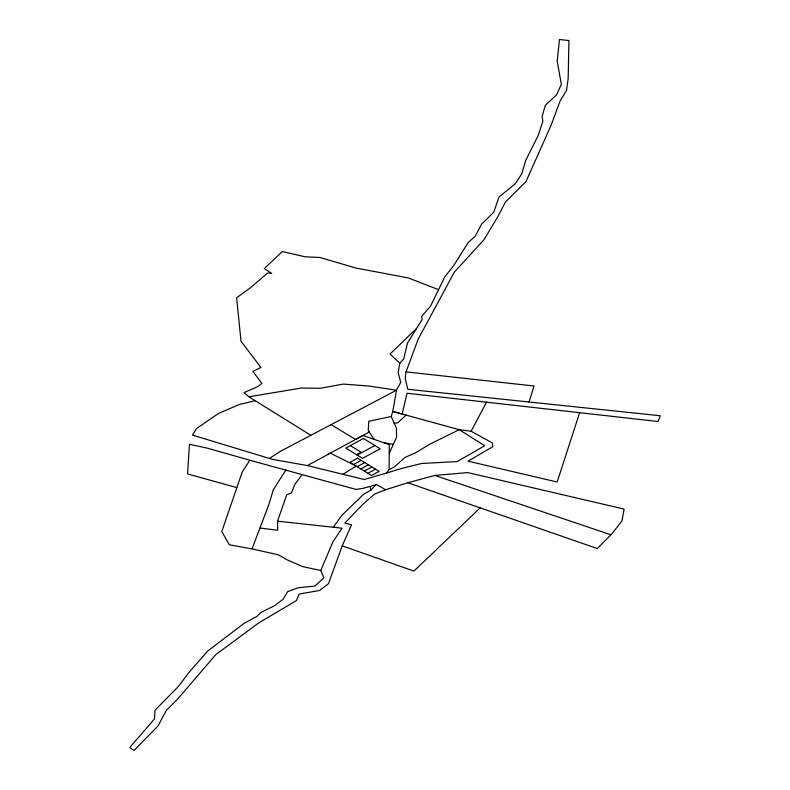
<?xml version="1.0" encoding="UTF-8"?>
<svg xmlns="http://www.w3.org/2000/svg" width="790" height="790" viewBox="0 0 790 790"><rect width="100%" height="100%" fill="white"/><g stroke="black" fill="none" stroke-linecap="round" stroke-linejoin="round"><path stroke-width="1.19" d="M307.359 465.577L364.21 479.5L386.507 473.082L389.105 469.625L389.292 444.651L362.936 435.458L307.359 465.577L272.392 459.355L192.533 435.122L196.424 428.634L218.356 413.555L239.005 404.608L255.2 400.688M406.03 371.863L405.221 378.252L407.788 389.282L660.223 415.747L658.06 421.514L407.028 393.242L402.15 414.019L392.758 411.452L396.541 390.191L400.708 382.39L398.2 372.633L399.829 363.114L403.739 359.006L407.492 343.048L422.038 319.674L421.83 316.207L430.609 306.056L444.839 276.727L453.667 265.697L468.134 242.609L475.225 236.21L481.653 224.074L493.76 212.303L498.944 197.085L515.12 183.912L521.706 173.879L525.686 160.508L538.227 135.396L542.858 121.255L542.147 116.258L545.357 105.317L556.614 94.8L561.344 84.323L557.197 61.067L559.468 39.5L568.928 40.527L568.178 78.467L566.509 90.455L560.071 100.982L551.272 124.84L525.962 181.661L505.432 202.013L497.809 216.727L483.964 239.755L454.388 272.066L418.236 339.029L406.03 371.863L534.05 386.014L529.024 401.982M389.223 453.312L396.58 437.255L396.422 428.141L391.228 416.498L392.758 411.452L459.227 429.691L471.136 431.241L492.259 442.874L492.871 446.627L468.065 461.172L557.177 482.009L579.672 412.538M375.872 484.754L363.558 488.23L356.014 489.435L249.818 460.234L242.204 472.025L221.793 531.591L229.317 544.764L252.05 548.902L278.495 554.856L287.55 560.071L302.817 566.657L320.76 570.469L323.88 577.836L314.874 586.032L298.235 587.79L287.669 591.621L283.067 599.294L274.397 605.802L260.986 612.398L256.878 616.427L243.833 623.537L207.731 651.039L189.412 671.895L178.214 686.629L155.037 710.23L154.445 718.979L129.777 747.508L133.935 750.5L157.862 726.158L166.374 710.368L177.059 699.733L215.798 654.614L258.508 623.063L296.447 600.548L299.104 594.06L319.723 590.436L328.512 583.652L342.198 545.851L351.53 524.837L344.835 523.069L363.41 503.763L374.579 494.115L385.56 489.741L407.838 482.739L434.826 475.452L467.739 472.588L624.11 509.086L621.967 520.956L612.053 533.606L597.289 548.546L407.838 482.739M260.019 528.026L277.636 530.268L277.547 521.163L286.661 494.836L291.362 492.95L294.996 484.161L302.274 474.425M252.05 548.902L268.807 504.652L273.35 489.741L285.931 469.862M320.76 570.469L332.946 541.822L342.05 528.194L277.547 521.163M471.136 431.241L486.67 401.883M333.271 527.266L341.863 515.297L363.627 494.283L370.816 490.156L376.238 484.359L385.56 489.741M416.616 328.383L389.984 354.108L399.829 363.114M480.182 507.871L413.911 571.081L342.198 545.851M406.04 415.096L398.012 422.68L394.082 423.371M269.38 458.447L280.766 451.13L396.541 390.191L368.802 386.024L343.285 384.098L320.197 388.285L301.267 388.048L248.969 396.817L244.031 392.65L258.014 386.478L261.885 383.426L252.899 371.34L260.917 367.478L240.999 341.221L236.644 297.781L250.598 287.59L267.741 272.955L271.671 273.37L264.275 268.59L282.307 251.566L305.345 256.839L320.049 257.5L355.737 268.007L408.292 277.932L438.559 289.683M342.88 474.276L356.181 466.1L330.299 453.124L327.643 454.566M356.488 454.665L361.06 452.186L350.335 445.58M357.199 455.099L374.924 445.511M353.584 464.5L361.208 460.373M357.159 466.702L364.782 462.575M360.734 468.904L368.357 464.777M364.309 471.107L371.932 466.979M367.883 473.309L375.507 469.181M374.282 439.418L369.207 432.061L355.569 439.447L331.04 424.586M389.105 469.625L394.585 466.811L404.944 457.44L415.589 452.779L429.711 444.237L459.227 429.691L484.744 445.738L457.114 461.597L421.643 463.483L401.32 468.51L386.507 473.082M391.228 416.498L368.792 421.297L368.249 430.343L369.207 432.061M383.979 442.805L393.163 444.316M236.763 487.578L187.595 473.951L189.452 444.306L207.503 448.187L249.818 460.234M434.826 475.452L610.897 534.771M248.969 396.817L310.806 435.27M370.076 486.393L370.816 490.156M363.489 438.47L345.763 448.058L362.472 458.348L380.188 448.76L363.489 438.47M357.643 458.17L350.01 462.298L371.458 475.501L379.082 471.383L357.643 458.17"/></g></svg>
